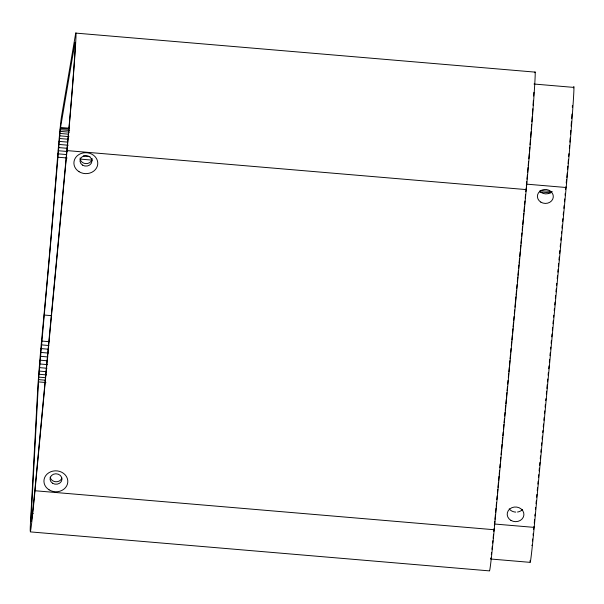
<?xml version="1.0" encoding="UTF-8"?>
<svg xmlns="http://www.w3.org/2000/svg" width="604" height="604" viewBox="0 0 604 604"><rect width="100%" height="100%" fill="white"/><g stroke="black" fill="none" stroke-linecap="round" stroke-linejoin="round"><path stroke-width="0.91" d="M31.34 513.408L38.754 377.13L45.791 297.704A187.089 3.133 -85.1 0 0 54.126 202.091L60.4 128.403L74.798 43.571A69.649 1.17 -85.1 0 1 67.897 139.275L35.259 485.971A69.664 1.17 -85.1 0 1 31.34 513.408L33.212 513.566M526.348 186.017L526.756 181.653M526.99 179.162L527.141 177.508A67.656 1.133 -85.1 0 0 527.367 175.047M566.816 177.478L567.073 174.722A51.71 0.868 -85.1 0 0 567.224 173.054M530.101 560.421A67.671 1.133 -85.1 0 0 534.178 527.383L566.801 180.875A67.656 1.133 -85.1 0 0 573.498 87.912M35.002 490.742L67.029 150.592A79.615 1.336 -85.1 0 0 73.998 67.791A79.615 1.336 -85.1 0 0 75.613 33.726L61.314 117.81A31.604 0.528 -85.1 0 0 57.297 160.611L55.341 185.164A177.123 2.967 -85.1 0 1 44.417 310.494L41.955 336.571A39.804 0.664 -85.1 0 0 37.652 390.426L30.517 522.098A79.615 1.336 -85.1 0 0 35.002 490.742L494.208 529.738L526.243 189.596A79.615 1.336 -85.1 0 0 533.204 106.795A79.615 1.336 -85.1 0 0 534.819 72.722M494.374 525.548A67.671 1.133 -85.1 0 0 494.517 524.015L494.782 521.199M494.963 519.319L495.401 514.623M495.574 512.751L496.02 508.055M496.194 506.175L496.548 502.422M496.813 499.606L497.168 495.846M497.432 493.03L497.787 489.278M497.968 487.398L498.406 482.702M498.587 480.829L499.025 476.133M499.206 474.253L499.553 470.501M499.825 467.685L500.172 463.925M500.444 461.109L500.791 457.356M501.063 454.54L501.411 450.78M501.592 448.9L502.03 444.212M502.211 442.332L502.649 437.636M502.83 435.756L503.185 432.003M503.449 429.187L503.887 424.491M504.068 422.619L504.423 418.859M504.687 416.043L505.042 412.29M505.216 410.41L505.661 405.714M505.835 403.834L506.28 399.146M506.454 397.266L506.892 392.57M507.073 390.69L507.428 386.938M507.692 384.121L508.047 380.369M508.311 377.545L508.666 373.793M508.84 371.913L509.285 367.224M509.459 365.344L509.904 360.648M510.078 358.768L510.523 354.08M510.697 352.2L511.052 348.448M511.316 345.624L511.671 341.872M511.845 339.992L512.29 335.303M512.464 333.423L512.909 328.727M513.083 326.847L513.528 322.159M513.702 320.279L514.057 316.519M514.321 313.702L514.676 309.95M514.94 307.134L515.914 296.806M516.088 294.926L516.533 290.237M516.707 288.357L517.062 284.597M517.326 281.781L517.771 277.093M517.945 275.213L518.391 270.517M518.564 268.637L518.919 264.884M519.1 263.004L519.538 258.308M519.719 256.436L520.157 251.74M520.338 249.86L520.776 245.164M520.958 243.291L521.395 238.595M521.569 236.715L521.924 232.963M522.188 230.147L522.543 226.387M522.724 224.514L523.162 219.818M523.343 217.938L523.781 213.242M523.962 211.37L524.4 206.674M524.582 204.794L524.929 201.041M525.201 198.225L525.548 194.465M525.82 191.649L526.167 187.897M534.865 515.959L535.046 514.087M535.484 509.399L535.665 507.519M536.02 503.774L536.284 500.958M536.631 497.205L536.903 494.389M537.25 490.637L537.515 487.828M537.87 484.076L538.134 481.26M538.489 477.507L538.753 474.699M539.108 470.946L539.372 468.13M539.636 465.314L539.9 462.505M540.255 458.753L540.52 455.937M540.874 452.185L541.139 449.376M541.494 445.624L541.758 442.808M542.113 439.055L542.377 436.247M542.732 432.494L542.905 430.614M543.26 426.862L543.524 424.053M543.879 420.301L544.144 417.485M544.498 413.732L544.763 410.924M545.11 407.171L545.382 404.355M545.729 400.603L545.91 398.731M546.348 394.042L546.612 391.226M546.877 388.41L547.232 384.657M547.496 381.849L547.76 379.033M548.115 375.28L548.379 372.472M548.734 368.719L548.998 365.903M549.353 362.151L549.617 359.335M549.972 355.59L550.236 352.774M550.591 349.021L550.765 347.149M551.12 343.397L551.384 340.581M551.739 336.828L552.003 334.012M552.358 330.267L552.622 327.451M552.977 323.699L553.241 320.883M553.596 317.13L553.77 315.258M554.208 310.569L554.389 308.689M554.744 304.945L555.008 302.128M555.355 298.376L555.627 295.56M555.974 291.808L556.239 288.999M556.594 285.247L556.775 283.367M557.213 278.678L557.477 275.869M557.832 272.117L558.096 269.301M558.36 266.492L558.625 263.676M558.979 259.924L559.244 257.108M559.598 253.355L559.863 250.547M560.218 246.794L560.482 243.978M560.837 240.226L561.101 237.417M561.456 233.665L561.629 231.785M561.984 228.033L562.249 225.224M562.603 221.472L562.868 218.656M563.222 214.903L563.487 212.095M563.842 208.342L564.106 205.526M564.453 201.774L564.717 198.965M565.072 195.213L565.253 193.333M565.601 189.581L565.873 186.772M566.22 183.02L566.575 179.267M75.802 33.107L535.016 72.11M534.004 84.024L573.664 87.391M60.536 127.467L68.984 128.184M60.4 128.403L68.841 129.12M60.241 129.686L69.626 130.479M60.053 131.37L69.437 132.17M59.834 133.431L68.282 134.148M59.6 135.825L68.984 136.625M59.343 138.49L67.791 139.207M59.079 141.381L67.52 142.099M58.807 144.424L68.192 145.224M526.522 184.137L566.182 187.512M58.528 147.565L66.976 148.282M540.867 190.592L551.973 191.536M67.029 150.592L526.243 189.596M58.263 150.728L67.648 151.521M539.75 191.921L550.901 192.865M58.007 153.839L66.455 154.556M83.344 155.998L89.913 156.549M57.742 157.199L67.127 157.991M80.264 159.109L92.465 160.143M44.175 315.039L51.687 315.681M41.729 341.064L49.234 341.698M41.374 344.876L48.879 345.518M41.034 348.584L48.546 349.225M40.702 352.419L48.207 353.053M40.37 356.3L47.875 356.941M40.045 360.173L47.55 360.815M39.736 363.97L47.24 364.605M39.449 367.625L46.953 368.259M39.184 371.075L45.753 371.634M38.95 374.261L46.463 374.895M38.754 377.13L45.323 377.689M38.596 379.629L45.164 380.188M38.46 381.894L45.964 382.528M494.517 524.015L534.178 527.383M490.546 558.994L530.199 562.362M30.328 531.89L489.534 570.893M533.876 92.329A67.656 1.133 -85.1 0 1 533.657 96.044M533.385 100.362A67.656 1.133 -85.1 0 1 533.06 105.247M532.811 108.78A67.656 1.133 -85.1 0 1 532.434 113.914M532.245 116.466A67.656 1.133 -85.1 0 1 531.845 121.774M531.633 124.515A67.656 1.133 -85.1 0 1 531.263 129.211M531.067 131.725A67.656 1.133 -85.1 0 1 530.584 137.712M530.44 139.441A67.656 1.133 -85.1 0 1 530.01 144.681M529.791 147.323A67.656 1.133 -85.1 0 1 529.421 151.732M529.27 153.499A67.656 1.133 -85.1 0 1 528.817 158.776M528.583 161.404A67.656 1.133 -85.1 0 1 528.206 165.738M528.047 167.459A67.656 1.133 -85.1 0 1 527.594 172.548M572.403 105.451A51.71 0.868 -85.1 0 1 572.335 107.278M571.958 114.058A51.71 0.868 -85.1 0 1 571.663 118.527M571.422 121.917A51.71 0.868 -85.1 0 1 571.112 126.251M570.803 130.411A51.71 0.868 -85.1 0 1 570.493 134.458M570.229 137.81A51.71 0.868 -85.1 0 1 569.882 142.121M569.595 145.632A51.71 0.868 -85.1 0 1 569.376 148.297M568.93 153.68A51.71 0.868 -85.1 0 1 568.696 156.376M568.394 159.962A51.71 0.868 -85.1 0 1 568.077 163.525M567.843 166.168A51.71 0.868 -85.1 0 1 567.534 169.648M551.905 191.528A7.958 6.984 3.1 0 1 539.538 191.045M92.065 158.346A5.972 5.24 3.1 0 1 85.911 163.624A5.972 5.24 3.1 0 1 80.143 157.886M494.208 529.738A79.615 1.336 -85.1 0 1 489.436 570.418M534.585 519.75A51.748 0.868 -85.1 0 1 534.261 523.215M533.936 526.514A51.748 0.868 -85.1 0 1 533.634 529.61M533.241 533.408A51.748 0.868 -85.1 0 1 533.06 535.152M532.637 539.025A51.748 0.868 -85.1 0 1 532.411 540.98M531.867 545.125A51.748 0.868 -85.1 0 1 531.822 545.42M494.087 528.553A67.671 1.133 -85.1 0 1 493.808 531.452M493.536 534.238A67.671 1.133 -85.1 0 1 493.136 538.209M492.887 540.693A67.671 1.133 -85.1 0 1 492.637 543.041M492.29 546.295A67.671 1.133 -85.1 0 1 491.973 549.217M491.581 552.562A67.671 1.133 -85.1 0 1 491.324 554.623M490.841 557.922A67.671 1.133 -85.1 0 1 490.735 558.458M522.573 509.474A8.358 7.331 3.1 0 1 517.485 512.026M515.771 512.109A8.358 7.331 3.1 0 1 509.21 508.885M61.85 478.104A5.972 5.24 3.1 0 1 55.644 481.743A5.972 5.24 3.1 0 1 50.215 477.115M79.033 171.687A11.944 10.472 3.1 0 0 97.735 164.175A11.944 10.472 3.1 0 0 80.74 153.627A11.944 10.472 3.1 0 0 79.033 171.687M82.559 165.134A5.972 5.24 3.1 0 0 91.906 161.381A5.972 5.24 3.1 0 0 83.412 156.104A5.972 5.24 3.1 0 0 82.559 165.134M540.822 202.121A7.958 6.984 3.1 0 0 553.287 197.108A7.958 6.984 3.1 0 0 541.954 190.079A7.958 6.984 3.1 0 0 540.822 202.121M49.075 489.829A11.944 10.472 3.1 0 0 67.776 482.309A11.944 10.472 3.1 0 0 50.781 471.762A11.944 10.472 3.1 0 0 49.075 489.829M52.601 483.268A5.972 5.24 3.1 0 0 61.948 479.516A5.972 5.24 3.1 0 0 53.454 474.238A5.972 5.24 3.1 0 0 52.601 483.268M510.939 520.384A8.358 7.331 3.1 0 0 523.894 514.88A8.358 7.331 3.1 0 0 511.83 507.715A8.358 7.331 3.1 0 0 510.939 520.384"/></g></svg>
